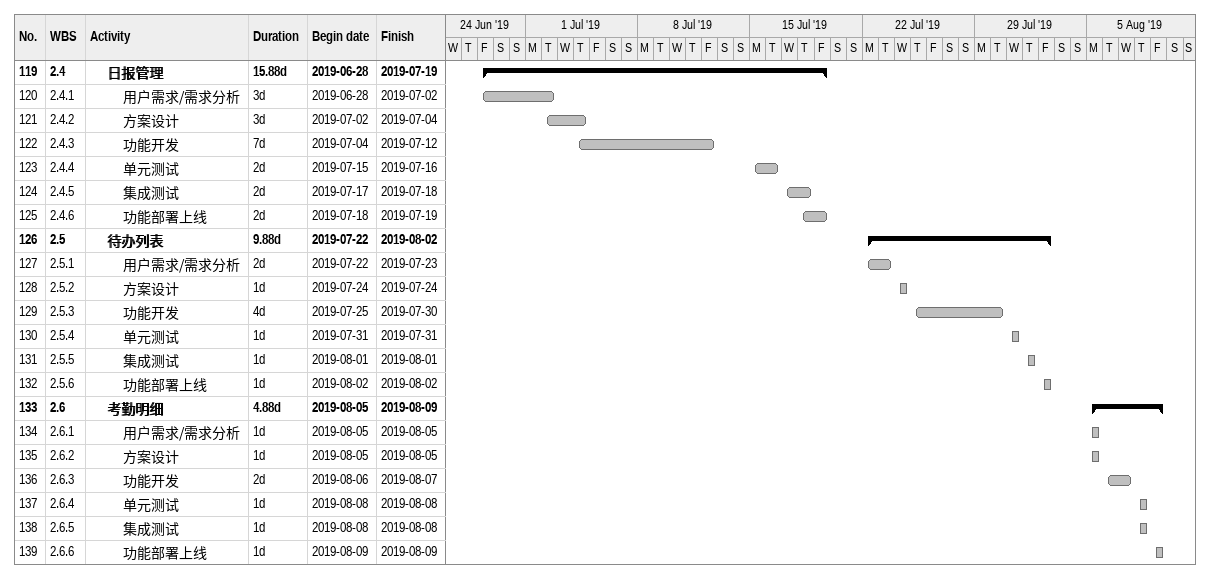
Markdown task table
| ID | WBS | Task | Duration | Start | Finish |
|---|---|---|---|---|---|
| 119 | 2.4 | **日报管理** | 15.88d | 2019-06-28 | 2019-07-19 |
| 120 | 2.4.1 | 用户需求/需求分析 | 3d | 2019-06-28 | 2019-07-02 |
| 121 | 2.4.2 | 方案设计 | 3d | 2019-07-02 | 2019-07-04 |
| 122 | 2.4.3 | 功能开发 | 7d | 2019-07-04 | 2019-07-12 |
| 123 | 2.4.4 | 单元测试 | 2d | 2019-07-15 | 2019-07-16 |
| 124 | 2.4.5 | 集成测试 | 2d | 2019-07-17 | 2019-07-18 |
| 125 | 2.4.6 | 功能部署上线 | 2d | 2019-07-18 | 2019-07-19 |
| 126 | 2.5 | **待办列表** | 9.88d | 2019-07-22 | 2019-08-02 |
| 127 | 2.5.1 | 用户需求/需求分析 | 2d | 2019-07-22 | 2019-07-23 |
| 128 | 2.5.2 | 方案设计 | 1d | 2019-07-24 | 2019-07-24 |
| 129 | 2.5.3 | 功能开发 | 4d | 2019-07-25 | 2019-07-30 |
| 130 | 2.5.4 | 单元测试 | 1d | 2019-07-31 | 2019-07-31 |
| 131 | 2.5.5 | 集成测试 | 1d | 2019-08-01 | 2019-08-01 |
| 132 | 2.5.6 | 功能部署上线 | 1d | 2019-08-02 | 2019-08-02 |
| 133 | 2.6 | **考勤明细** | 4.88d | 2019-08-05 | 2019-08-09 |
| 134 | 2.6.1 | 用户需求/需求分析 | 1d | 2019-08-05 | 2019-08-05 |
| 135 | 2.6.2 | 方案设计 | 1d | 2019-08-05 | 2019-08-05 |
| 136 | 2.6.3 | 功能开发 | 2d | 2019-08-06 | 2019-08-07 |
| 137 | 2.6.4 | 单元测试 | 1d | 2019-08-08 | 2019-08-08 |
| 138 | 2.6.5 | 集成测试 | 1d | 2019-08-08 | 2019-08-08 |
| 139 | 2.6.6 | 功能部署上线 | 1d | 2019-08-09 | 2019-08-09 |
